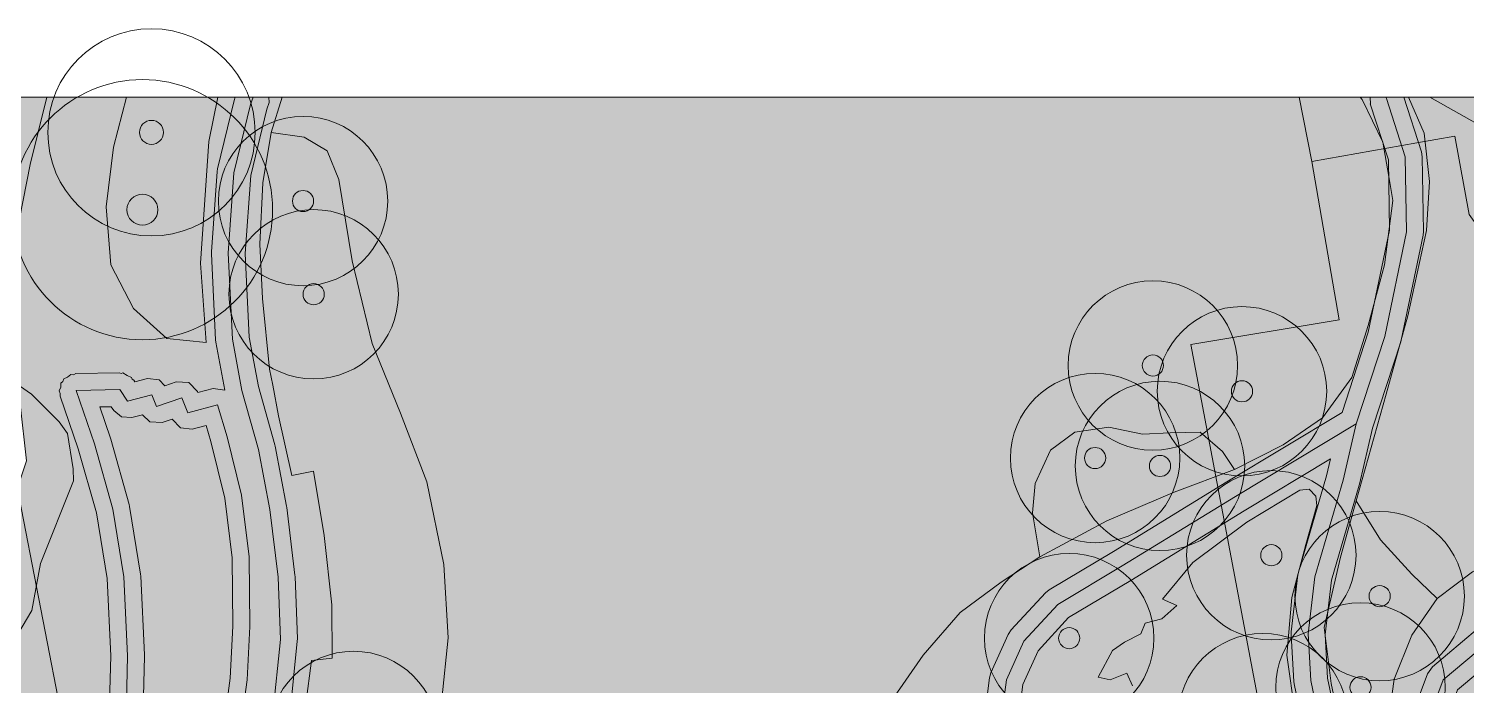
# Model space of a CAD drawing. Header units: metres. Extents: x -8 to 1190, y -11 to 1223.
# Drawn here: x 403.8 to 488.7, y 1183.9 to 1222.6 of the extents above; entities that cross this region are included whole.
import ezdxf

# ---------------------------------------------------------------- set-up
doc = ezdxf.new("R2010")
doc.units = ezdxf.units.M
doc.header["$MEASUREMENT"] = 0
for name, color, linetype, lineweight, true_color in [('TPX_CADASTRES', 7, 'CONTINUOUS', 0, 0x646464), ('TPX_CONTOUR_LINES_5M', 7, 'CONTINUOUS', 0, 0x969696), ('TPX_FRAME_PROJECT', 7, 'CONTINUOUS', 0, 0x000000), ('TPX_ROADS_AXES', 7, 'CONTINUOUS', 0, 0x323232), ('TPX_ROADS_CONTOURS', 7, 'CONTINUOUS', 0, 0x646464), ('TPX_VEGETATION_GREEN_SPACES', 7, 'CONTINUOUS', 0, 0x58ba48), ('TPX_VEGETATION_GREEN_SPACES_HATCH', 7, 'CONTINUOUS', 0, 0x58ba48), ('TPX_VEGETATION_TREES_INDIVIDUAL', 7, 'CONTINUOUS', 0, 0x136734)]:
    doc.layers.add(name, color=color, linetype=linetype, lineweight=lineweight, true_color=true_color)

# ---------------------------------------------------------------- blocks, each defined once
blk = doc.blocks.new('TREETR006_CR050')
at = {"layer": 'TPX_VEGETATION_TREES_INDIVIDUAL'}
for radius in [5, 0.625]:
    blk.add_circle((0, 0, 0.0361), radius, dxfattribs=at)
blk = doc.blocks.new('TREETR007_CR061')
at = {"layer": 'TPX_VEGETATION_TREES_INDIVIDUAL'}
for radius in [6.12, 0.7083333333333334]:
    blk.add_circle((0, 0, 0.0361), radius, dxfattribs=at)
blk = doc.blocks.new('TREETR009_CR077')
at = {"layer": 'TPX_VEGETATION_TREES_INDIVIDUAL'}
for radius in [7.68, 0.9141666666666667]:
    blk.add_circle((0, 0, 0.0361), radius, dxfattribs=at)

msp = doc.modelspace()

# ---------------------------------------------------------------- hatches: boundary and pattern name
at = {"layer": 'TPX_VEGETATION_GREEN_SPACES_HATCH'}
for points in [[(3.03611159324646e-07, 946.946126522962), (3.03611159324646e-07, 748.3754840516485), (1.308271711692214, 752.5384345673956), (3.6814330276101828, 758.9780536317267), (6.1762431319803, 765.8145805024542), (7.039648359641433, 769.0905261659063), (7.680750196799636, 771.5200744294561), (8.364412611350417, 774.0977435731329), (8.581573789939284, 774.9659438752569), (10.020656889304519, 782.1174102448858), (11.477005308493972, 793.139319958631), (12.099453276023269, 803.3892684602179), (13.008995359763503, 814.4663711213507), (13.871000593528152, 823.9558005952276), (14.218813246116042, 828.8707690858282), (14.354477232322097, 830.7784038209356), (14.479997938498855, 832.1082969331183), (15.049688642844558, 839.7337070130743), (17.027759855613112, 857.8173843049444), (17.138099974021316, 858.8099914216436), (18.40908462367952, 871.0194602631964), (22.596084898337722, 871.1896434449591), (28.002735441550612, 870.0939384126104), (29.630443876609206, 870.4201770448126), (66.83663398586214, 873.8647819184698), (69.32927162013948, 877.1681666993536), (70.64118224941194, 878.6512103700079), (71.4501460250467, 879.3827815675177), (72.22707397304475, 879.5199371003546), (72.98951560817659, 878.9517474793829), (77.419912641868, 900.8011470460333), (81.55507308803499, 922.8801284455694), (82.25869399867952, 923.2186370515265), (85.47103339992464, 922.6297240876593), (85.77092201076448, 924.2423816346563), (86.10565788112581, 926.0358634614386), (86.54281074367464, 928.417338910047), (86.97091895900667, 930.7276397370733), (89.11659080348909, 942.2573390626349), (89.727285688743, 944.0123229646124), (90.68892318569124, 945.4473071717657), (92.0341304000467, 946.5699821137823), (93.50315505824983, 947.2040343903936), (95.23464805446565, 947.3821540498175), (115.69764739833772, 948.8469958924688), (117.33349449001253, 949.1751742982306), (118.75738937221467, 949.6720119141974), (119.85614044032991, 950.5984969758429), (120.69242317043245, 951.9809127473272), (125.22144729457796, 961.6906371735968), (130.8490946944803, 974.006860318128), (132.56973487697542, 977.7726455354132), (134.38532478176057, 981.7564387940802), (142.7040751632303, 999.9659648560919), (145.24183685146272, 1005.523913922254), (185.841694181785, 1013.0489593171515), (217.8344519790262, 1018.9588924073614), (223.7082255538553, 1020.2634025239386), (221.84074050746858, 1029.1323085450567), (218.87673026882112, 1043.1625056886114), (217.57634193263948, 1049.3343806886114), (217.0092452224344, 1052.031409802381), (215.68315154872835, 1058.312295498792), (215.05436164699495, 1061.27094799513), (214.07864982448518, 1065.9198928498663), (212.22100097499788, 1074.7105651521124), (211.55923873744905, 1077.845555844251), (241.4316542800516, 1084.130202832166), (243.05932075344026, 1076.4245029115118), (246.1886943038553, 1061.547252240125), (248.11533767543733, 1052.4276328706183), (248.92531425319612, 1048.5911327027716), (250.85496932826936, 1039.4952369355597), (253.61977035366, 1026.2005477570929), (259.72738868556917, 1027.3531013154425), (266.94931823574007, 1028.7454105042852), (258.295738523826, 1072.9635215424933), (255.77495033107698, 1085.8439555787481), (296.73513633571565, 1093.811366620008), (313.8800643142313, 1097.1525016450323), (316.40696937404573, 1097.6448283814825), (334.65502387844026, 1101.200120510999), (378.1755564864725, 1109.737241330091), (389.81596977077425, 1112.0335975312628), (387.91096908412874, 1124.1271777772345), (401.4945147689432, 1126.8357730531134), (484.14609557949007, 1142.3350139283575), (485.4831641372293, 1142.6158290528692), (487.77611762844026, 1143.0415321015753), (498.80092079006135, 1145.1008163117804), (500.97712547145784, 1145.5104957246222), (530.3755877669901, 1150.9940963410772), (533.2419970687479, 1151.5435557984747), (574.7533744033426, 1159.4008479737677), (574.1025279220194, 1163.4014621400274), (563.3579524215311, 1215.9295058869757), (563.0002024825662, 1218.5920520448126), (401.9391596969217, 1218.5920520448126), (401.4690268691629, 1216.746964993421), (400.38898498378694, 1208.805450024549), (401.16110832057893, 1205.604428830091), (402.5305312331766, 1203.1196284913458), (403.29600364528596, 1200.4578757905401), (403.67320663295686, 1197.1061816834845), (402.51770622096956, 1193.6461845063604), (399.9701884444803, 1187.7290740632452), (396.84708053432405, 1182.7924190186895), (394.10479385219514, 1179.2343822144903), (389.83946067653596, 1175.052499356214), (384.0664141830057, 1168.9040504121222), (379.7110922988504, 1165.103705944959), (377.59340125881135, 1162.912736477796), (376.45826942287385, 1159.9868808411993), (375.7106097396463, 1155.7830482148565), (375.77819854579866, 1138.4116321229376), (375.8120330031961, 1129.8352523469366), (373.85628730617464, 1128.0161872529425), (371.06637031398714, 1126.6678176545538), (366.5816024001688, 1125.4605975770392), (336.55403549037874, 1120.3816199922003), (326.6809275802225, 1119.7909122132696), (315.1451781447977, 1121.4317660951056), (307.0503695663065, 1123.1936412476934), (299.4557326491922, 1126.3392596864142), (289.1636107619852, 1132.6001048707403), (282.5225165542215, 1138.456142010633), (277.4743331130594, 1144.6763053559698), (272.953941648826, 1149.571033062879), (270.13960677944124, 1151.3929153108038), (267.64722282253206, 1152.324119152967), (261.0860560592264, 1177.7381415986456), (229.19895202480257, 1170.5064597749151), (226.54608566127717, 1164.4150005006231), (162.1963847335428, 1148.412513318006), (158.40653068386018, 1147.2887225770392), (154.15730125270784, 1145.8494849824347), (149.69751579128206, 1143.842782559339), (145.34391052089632, 1141.2397361421026), (141.53920204006135, 1138.5359798097052), (144.45565254054964, 1134.7474094056524), (146.9847319778055, 1131.3968234681524), (133.61549026332796, 1121.0984874390997), (131.08641464076936, 1124.449077191297), (127.13132888637483, 1129.2470183991827), (123.83600837551057, 1130.3341479920782), (91.74548942409456, 1110.0175853394903), (87.44716293178499, 1107.2895274781622), (81.28377181850374, 1097.3555484437384), (59.81827384792268, 1062.7556052827276), (60.31488830409944, 1059.0063224458136), (64.63383132778108, 1055.951160016004), (65.70049888454378, 1053.3258968018927), (68.24066383205354, 1052.7396007203497), (77.36701423488557, 1046.6754127168097), (77.54089767299592, 1047.7635570191778), (83.87786514125764, 1043.5617252015509), (77.84728271327913, 1039.9649558686651), (76.20759612880647, 1040.602469983045), (73.51566345058382, 1029.1626048707403), (75.26616889797151, 1028.712318005506), (74.50038177333772, 1025.643479885999), (72.79233581386507, 1026.0232291840948), (71.15008956752717, 1019.0769782685675), (69.92669326625764, 1013.9325347566046), (69.08171684108675, 1010.396249356214), (68.14945060573518, 1005.5505920075811), (76.96319801174104, 1000.0455737733282), (84.5424769576639, 995.2851291322149), (84.05887252651155, 992.6625571870245), (81.2582572158426, 985.8459258698858), (77.9225695785135, 979.3634162568487), (76.05204231105745, 976.3793121003546), (32.685327833518386, 993.1498256349005), (31.516800230368972, 985.1070438050665), (31.22600013576448, 982.7255607270636), (28.612682646140456, 961.3851791047491), (31.65540916286409, 960.6757102631964), (32.34978133998811, 960.5057235383429), (33.025272672995925, 960.3427920960821), (57.92081100307405, 954.7285991334356), (58.66110450588167, 954.5464282655157), (59.40955383144319, 954.366178097669), (63.72216064296663, 953.3462596558966), (60.586572950705886, 933.9654880189337), (3.03611159324646e-07, 946.946126522962)], [(376.4582690708339, 1159.986881218385), (375.7106103412807, 1155.7830476383679), (375.77819914743304, 1138.4116325001232), (375.8120326511562, 1129.8352527241223), (387.9109696857631, 1124.1271772007458), (401.4945153705776, 1126.835773430299), (484.14609618112445, 1142.3350143055432), (485.4831637851894, 1142.6158294300549), (487.776116322726, 1143.0415315250866), (498.80092139169574, 1145.1008157352917), (500.9771251194179, 1145.5104951481335), (530.3755874149501, 1150.9940967182629), (533.241996716708, 1151.543555221986), (574.7533740513027, 1159.4008483509533), (574.1025285236537, 1163.401462517213), (563.3579530231655, 1215.929505310487), (563.0002030842006, 1218.592051468324), (401.9391593448818, 1218.592051468324), (401.469026517123, 1216.7469653706066), (400.3889855854213, 1208.8054504017346), (401.1611089222133, 1205.6044282536022), (402.53053088113666, 1203.1196288685314), (403.29600424692035, 1200.4578752140515), (403.67320628091693, 1197.10618206067), (402.5177058689296, 1193.6461839298718), (399.9701890461147, 1187.7290734867565), (396.8470801822841, 1182.7924193958752), (394.1047935001552, 1179.2343816380017), (389.83946032449603, 1175.0524997333996), (384.06641383096576, 1168.9040507893078), (379.7110929004848, 1165.1037063221447), (377.5934009067714, 1162.9127368549816), (376.4582690708339, 1159.986881218385)], [(408.8159694187343, 1215.6373461601324), (408.38321394845843, 1212.1061438438483), (408.66211123391986, 1208.6967438575812), (410.00316901132464, 1206.1131981727667), (411.9643077366054, 1204.331798445899), (414.2921714298427, 1204.0982998725958), (413.9511250965297, 1208.7933558342047), (414.4467105381191, 1215.9641445991583), (414.97695250436664, 1218.5920513984747), (409.58315367624164, 1218.5920513984747), (408.8159694187343, 1215.6373461601324)], [(418.77751822397113, 1218.5920517174527), (418.12598414346576, 1216.4981386391446), (420.0658397190273, 1216.2306720940396), (421.42949576303363, 1215.413058492355), (422.10995764657855, 1213.7323839394376), (422.9102000705898, 1208.9154779640958), (424.0782384388149, 1204.0357172219083), (425.76290602609515, 1199.9222004143521), (427.310259770602, 1195.879863950424), (428.31004710122943, 1190.9834377495572), (428.5636901371181, 1186.6590120522305), (428.19484896585345, 1183.0393144814298), (427.25751204416156, 1179.8954279152676), (424.9626283161342, 1177.8352625099942), (422.58352560922503, 1176.6067688195035), (422.8563861362636, 1175.2672407357022), (423.14679999276996, 1173.816779348068), (426.3549336902797, 1174.5963852135465), (429.8653563968837, 1174.6417782036588), (434.0214004032314, 1173.8843357292935), (437.4525842182338, 1172.1849634377286), (440.5956611149013, 1171.2691795555875), (443.40071768686175, 1171.896194669418), (445.70650858804584, 1173.3260414330289), (447.7078790180385, 1175.5356294838712), (449.08207220956683, 1177.4477121559903), (450.3571643345058, 1178.392831060104), (451.96894259378314, 1178.749936315231), (453.0293416492641, 1178.3786308495328), (453.3790387623012, 1180.290749761276), (454.7354945652187, 1182.9351112572476), (456.6022891514003, 1185.6422960488126), (458.7999143116176, 1188.1513311592862), (461.2024087421596, 1189.9377004830167), (463.5009212009609, 1191.4348814217374), (463.0573062412441, 1194.045961591415), (463.2176513187587, 1195.7753383843228), (464.1236028186977, 1197.7380945412442), (465.5601148121059, 1198.8018381325528), (467.5748786441982, 1199.0928871361539), (469.5481624118984, 1198.6837208000943), (471.1808604709804, 1198.7695915428922), (472.94830222055316, 1198.795183393173), (474.27278895303607, 1197.6691505638883), (474.98826975747943, 1196.6066190926358), (477.85802073404193, 1198.0544120995328), (480.1741685383022, 1199.6593229500577), (481.90647692605853, 1202.0241043297574), (482.86737055704, 1205.1045152870938), (483.82931895181537, 1208.6914941994473), (484.33597464486957, 1212.493295880966), (484.0966090671718, 1213.9097673622891), (483.74031062051654, 1215.931558820419), (482.51766009256244, 1218.4509660927579), (482.40802950784564, 1218.5920517174527), (418.77751822397113, 1218.5920517174527)], [(483.93490786477923, 1201.0525860884227), (482.1740140430629, 1194.757101545576), (483.59718127176166, 1192.446084509138), (485.4440774433315, 1190.419117460493), (486.94355959817767, 1188.9891419508494), (489.0343694202602, 1190.5639252760448), (491.94959731027484, 1191.9649119474925), (495.17571921274066, 1192.6682391264476), (496.8558377735317, 1193.2831244566478), (498.621481847018, 1195.2875399687327), (500.8504724018276, 1197.919060240034), (502.3398837558925, 1200.3646464445628), (502.9179210178554, 1202.330624113325), (495.00566954538226, 1213.283604154829), (491.02166552469134, 1216.0493216612376), (486.509047459811, 1218.5920510389842), (485.25046152994037, 1218.5920510389842), (486.1783551685512, 1216.4720349409617), (486.5021323673427, 1213.6025471785106), (486.31344218179584, 1210.7157616713084), (485.2054242603481, 1205.6674380400218), (483.93490786477923, 1201.0525860884227)], [(417.6273641102016, 1213.538268534001), (417.45080084726214, 1209.9063820517622), (417.6130408756435, 1206.6996149695478), (418.0285500995815, 1202.5284351981245), (418.2088622562587, 1201.5813402808271), (418.55149168893695, 1199.763456789311), (419.34667010232806, 1196.2456698096357), (420.61848540231586, 1196.5110869086348), (421.2392978183925, 1192.7105269110762), (421.69904036447406, 1188.607315508183), (421.72653574869037, 1185.4608273184858), (420.4942559711635, 1185.3198055899702), (420.16875548288226, 1182.757485834416), (419.5512570850551, 1178.768454042729), (419.51243586465716, 1177.2173342383467), (420.86714167520404, 1176.5472016013227), (422.58352560922503, 1176.6067690527998), (424.9626283161342, 1177.8352627432905), (427.25751204416156, 1179.895428148564), (428.19484896585345, 1183.039314714726), (428.5636901371181, 1186.6590122855268), (428.31004710122943, 1190.9834379828535), (427.310259770602, 1195.8798641837202), (425.76290602609515, 1199.922199693974), (424.0782384388149, 1204.0357174552046), (422.9102000705898, 1208.915478197392), (422.10995764657855, 1213.7323841727339), (421.42949576303363, 1215.4130587256514), (420.0658397190273, 1216.230672327336), (418.12598414346576, 1216.498138872441), (417.6273641102016, 1213.538268534001)], [(463.2176513187587, 1195.7753376639448), (463.0573062412441, 1194.0459618247114), (463.5009212009609, 1191.4348816550337), (467.4417886249721, 1193.5610499060713), (471.41510481759906, 1195.2575993216597), (474.98826975747943, 1196.6066193259321), (474.27278895303607, 1197.6691507971846), (472.94830222055316, 1198.7951836264692), (471.1808604709804, 1198.7695917761885), (469.5481624118984, 1198.6837210333906), (467.5748786441982, 1199.0928873694502), (465.5601148121059, 1198.801838365849), (464.1236028186977, 1197.7380947745405), (463.2176513187587, 1195.7753376639448)], [(467.77225394174457, 1185.917644945439), (466.93340296670794, 1184.32743689185), (467.64710135385394, 1184.1850609458052), (468.6249637119472, 1184.565274683293), (468.97060580179095, 1183.8297791159712), (469.9289702884853, 1183.7451061881147), (471.04228873178363, 1183.696978060063), (471.69385523721576, 1182.7229370749556), (471.60122771188617, 1181.8380503333174), (471.9969586841762, 1180.780658212956), (471.36402602121234, 1180.033011881169), (470.2337798587978, 1179.6053518927656), (469.89613051339984, 1178.8467945731245), (468.96586222574115, 1179.4329037345015), (468.40872664377093, 1178.2543520606123), (469.49607748910785, 1177.659260240849), (470.9207219593227, 1178.0067572272383), (471.91100687906146, 1177.2391791022383), (472.6751517765224, 1176.5908760703169), (472.4694270603359, 1174.0683064139448), (470.93308920785785, 1173.4643225348555), (470.1343974582851, 1171.4117893851362), (472.57346911355853, 1168.0055260336958), (475.348421048373, 1165.2193159735762), (477.0308465473354, 1166.2259840643965), (477.86404986307025, 1165.467389551457), (478.2566823475063, 1164.1676144278608), (477.48031802102923, 1163.225038973149), (484.2674836628139, 1157.3345369971357), (485.69622607156634, 1156.095005480107), (486.43251414224505, 1157.7185635245405), (487.070664357394, 1159.721729723271), (487.5283231250942, 1162.2346748984419), (487.4872521869838, 1164.7450699484907), (486.96456141397357, 1167.107357469853), (485.8552884571254, 1169.8030991232954), (484.289489697665, 1171.769783464726), (482.5642117969692, 1174.1936649954878), (481.2289838306606, 1176.387335268315), (479.50600619241595, 1179.203006235417), (478.5736722461879, 1182.1706223166548), (478.0733098499477, 1185.6428675330244), (478.36607260629535, 1189.037499872502), (479.20038218423724, 1192.180114237126), (479.839499425143, 1194.4711880362593), (479.77877039834857, 1195.0207199729048), (479.38579268381, 1195.445863214787), (478.8321046344936, 1195.3843235648237), (475.70466132089496, 1193.4960179007612), (472.5246552936733, 1191.100506273564), (470.7271832935512, 1188.9389977133833), (471.57341093942523, 1188.5632118857466), (470.6906728260219, 1187.7796644843183), (469.7197246067226, 1187.5161537802778), (469.45166201516986, 1186.9005865729414), (468.4831981174648, 1186.4075169241987), (467.77225394174457, 1185.917644945439)], [(481.23705573007464, 1191.429176775273), (480.2731561176479, 1187.2663788474165), (480.6890372745693, 1183.969830957707), (481.31234927102923, 1180.99837729102), (482.8087434284389, 1178.2673563635908), (484.0431775562465, 1176.2455372489057), (484.35955805704, 1176.4007038748823), (484.1004266254604, 1177.7549776709639), (484.00136752054095, 1181.24131819373), (484.39997858926654, 1184.2236399329267), (485.4495295993984, 1186.8186430609785), (486.94355959817767, 1188.98914190894), (485.4440774433315, 1190.4191174185835), (483.59718127176166, 1192.4460844672285), (482.1740140430629, 1194.7571015036665), (481.23705573007464, 1191.429176775273)]]:
    msp.add_hatch(color=256, dxfattribs=at).paths.add_polyline_path(points)

# ---------------------------------------------------------------- linework, layer by layer
at = {"layer": 'TPX_CADASTRES', "elevation": 0.024099999999999996}
for points in [[(402.40583224222064, 1206.9951414079405), (401.70387644693255, 1202.7529787034728), (405.9168691150844, 1181.1409934968688), (415.9147281162441, 1129.8542837114073), (484.0787848941982, 1142.3217138261534), (472.4033698551357, 1203.9791854829527), (481.1676654331386, 1205.432796856854), (479.5394954197109, 1214.7858985872008), (478.8031167499721, 1218.592051884625), (404.88724894449115, 1218.592051884625), (403.8938273899257, 1214.6192430467345)], [(544.526098202914, 1218.5920512457378), (478.8031167499721, 1218.5920512457378), (479.5394954197109, 1214.7858989019878), (485.74692721292377, 1215.8866345663555), (487.9845714084804, 1216.2834222097881), (488.8441619388759, 1211.6560160894878), (531.8883990757167, 1151.0663201590069), (540.0217332355678, 1152.5539109488018), (540.0528001300991, 1152.5595109243877), (570.5060224048793, 1158.1294762869366), (566.7935609333217, 1176.966744162608), (564.0175694935024, 1191.0520570059307)]]:
    msp.add_lwpolyline(points, close=True, dxfattribs=at)
msp.add_lwpolyline([(402.6486043445766, 1127.4278874075972), (415.9147281162441, 1129.8542837775312), (405.9168691150844, 1181.1409935629927), (401.70387644693255, 1202.7529787695967)], dxfattribs=at)
at = {"layer": 'TPX_CONTOUR_LINES_5M', "elevation": 0.04810000000000001}
msp.add_lwpolyline([(402.2963868721854, 1202.209377980791), (403.98191536893137, 1201.041789018549), (405.6108664427884, 1199.420837817248), (406.0947763477452, 1198.7237027767114), (406.4316775971092, 1196.6322976537049), (406.44562731310725, 1195.9351626131684), (404.49412883026525, 1191.0552173270844), (403.99228861229494, 1188.2666771635413), (402.3439084487036, 1185.4781369999982)], dxfattribs=at)
at = {"layer": 'TPX_FRAME_PROJECT', "elevation": 0.0001}
msp.add_lwpolyline([(0, 0), (1184.5666121470276, 0), (1184.5666121470276, 1218.5920514413156), (0, 1218.5920514413156)], close=True, dxfattribs=at)
at = {"layer": 'TPX_ROADS_AXES', "elevation": 0.030099999999999995}
for points in [[(415.58745093271136, 1209.3748811897822), (415.9219779483974, 1214.1256965813227), (416.9004353992641, 1218.1538271126337), (417.04830641672015, 1218.5920519051142)], [(483.9111995212734, 1218.5920519069768), (483.94948191568255, 1218.5124792293645), (485.06532568857074, 1215.0588115886785), (485.1361255161464, 1210.633721752558), (483.84825606271625, 1204.4497951702215), (482.1697921268642, 1199.3014578060247), (475.03828520700336, 1195.007404728327), (468.3510684482753, 1190.9101986126043), (464.5573548786342, 1188.6346191600896), (462.5401248447597, 1186.455807133112), (461.51902098581195, 1184.178212566767), (461.2000026218593, 1181.6979679302312)], [(486.4174661152065, 1179.4291433966719), (486.437737416476, 1181.8619484580122), (487.3103522770107, 1184.1850771582685), (489.9761189930141, 1186.4247936881147), (493.45079417154193, 1188.3374609625898), (496.20734019204974, 1190.0462431586348), (499.01760382577777, 1191.9287953055464), (501.48221964761615, 1194.5468430197798), (503.28002543374896, 1197.5829891837202), (504.2013787738979, 1200.5390066779219), (505.06150717660785, 1207.185913530644), (505.4999637119472, 1212.2259230292402), (505.3898915760219, 1216.123928514775)], [(416.39710135385394, 1201.2691358742304), (415.82877249643207, 1204.2995838341303), (415.58745093271136, 1209.3748811897822)], [(409.1883487217128, 1201.3181576407515), (406.6101474277675, 1201.2624754584394)], [(406.6101474277675, 1201.2624754584394), (407.6865968219936, 1198.1217159903608), (408.7782067768276, 1194.2595791495405), (409.4289779178798, 1190.2589554465376), (409.6485709659755, 1185.6042999899946), (409.5830697529018, 1182.8156180060469)], [(416.2679414264858, 1181.0090212500654), (416.69884200021625, 1184.1830639517866), (416.8528975956142, 1187.326339212712), (416.82149977609515, 1191.438511339482), (416.3748807422817, 1195.0845303214155), (415.5217284671962, 1198.5196013129316), (414.955089520663, 1200.4112353003584), (413.2037858478725, 1199.9521889365278), (412.841039609164, 1200.833244768437), (411.36010928079486, 1200.3228897727095), (411.07067484781146, 1201.0025992072187), (409.6486052982509, 1200.6442122138105), (409.1883487217128, 1201.3181576407515)], [(416.39710135385394, 1201.2691359198652), (417.3661164753139, 1197.7808384574018), (418.0471181385219, 1194.2361244834028), (418.5326547138393, 1190.2425608313642), (418.66723723337054, 1186.5689825690351), (418.2264146320522, 1182.1958498633467), (417.4866704456508, 1178.396625009831), (417.26595206186175, 1174.9154276526533), (417.4591168873012, 1173.9138273871504), (417.82700915262103, 1171.952307192143), (418.91117377206683, 1168.7788452780806), (419.92415041849017, 1166.8198656714521)], [(482.1697921268642, 1199.3014578497969), (481.38991732522845, 1195.9645514166914), (479.72324461862445, 1190.2551426566206), (479.32791705057025, 1186.8938564932905)], [(479.32791705057025, 1186.8938564932905), (479.48520846292377, 1184.1462053931318), (480.1183595173061, 1181.0965227759443), (481.40740961954, 1178.2590641654097), (483.2115859501064, 1175.6466593421064), (485.7965764515102, 1172.2057690299116), (488.79988760873675, 1169.4734196341597), (494.3278321735561, 1170.2363114035688), (495.05270190164447, 1170.1195864356123), (495.52253718301654, 1169.770105806645), (495.72279639169574, 1169.3225245154463)]]:
    msp.add_lwpolyline(points, dxfattribs=at)
at = {"layer": 'TPX_ROADS_CONTOURS', "elevation": 0.027099999999999996}
for points in [[(419.22137219132856, 1182.095556090586), (419.6621947926469, 1186.4686878426), (419.6665664357133, 1186.6055925590917), (419.5319848698564, 1190.2791717750952), (419.52534538926557, 1190.3632524712011), (419.03980786027387, 1194.3568151695654), (419.0291591328569, 1194.4247911674902), (418.34815746964887, 1197.9695051414892), (418.32963139237836, 1198.0484932167456), (417.37207466783, 1201.4955423576757), (416.82436424912885, 1204.416046927683), (416.58912331284955, 1209.363471816294), (416.9135938328691, 1213.971469710581), (417.86188656510785, 1217.8754175407812), (417.9958186787553, 1218.2723310692236), (417.9742799443193, 1218.592051337473), (415.99536282243207, 1218.592051337473), (415.9286924046464, 1218.389869521372), (414.9502349537797, 1214.361738990061), (414.9244476002641, 1214.1959369881079), (414.58992058457807, 1209.4451215965673), (414.5885797184892, 1209.3273866875097), (414.8299012822099, 1204.2520893318579), (414.84590775193647, 1204.1152580482885), (415.3753705662675, 1201.2920540077612), (414.70153767289594, 1201.3785570366308), (413.79571873368695, 1201.141126464121), (413.7657333058305, 1201.2139576179907), (413.2526117009111, 1201.7446220619604), (412.5152259510942, 1201.7786787254736), (411.8458047551103, 1201.547984908335), (411.51522881211713, 1201.8983515007421), (410.8262983006425, 1201.9722793800756), (410.080872122664, 1201.784418891184), (410.01414925279096, 1201.882119963877), (409.92357784928754, 1201.9413192970678), (409.88002258958295, 1202.0403669578955), (409.61317593278363, 1202.144206832163), (409.37349564256147, 1202.3008678657934), (409.2675929707475, 1202.2786854011938), (409.1667571705766, 1202.3179243309423), (406.5885558766313, 1202.2622431023046), (406.4437757176347, 1202.1985767586157), (406.2859264058061, 1202.2084568245336), (406.1067090672441, 1202.0503538353369), (405.8879380864091, 1201.9541500313208), (405.8305822056718, 1201.8067577583715), (405.71197849931195, 1201.7021263344213), (405.6970487278886, 1201.463602851145), (405.61038071336225, 1201.24088365864), (405.6740461033769, 1201.0961054069921), (405.6641660374589, 1200.9382551414892), (406.7317405384965, 1197.823387931101), (407.80035835923627, 1194.0425995094702), (408.43277985276654, 1190.1547754509374), (408.6480174702592, 1185.5924633247778), (408.58334595384076, 1182.8390997154638)], [(481.07485348405316, 1181.4087913734838), (480.4793506306596, 1184.2771318657324), (480.3312745732255, 1186.8638017876074), (480.70662552537397, 1190.0552385551855), (482.3498521489091, 1195.6843298180029), (482.36367661179975, 1195.7369716865942), (483.1338086766191, 1199.0321930153295), (484.799004141707, 1204.1398313743994), (484.8272510212846, 1204.2459085686132), (486.1151204747148, 1210.4298351509497), (486.13599735917524, 1210.6497190697119), (486.06519753159955, 1215.0748089058325), (486.01689297379926, 1215.3662527306005), (484.974670950789, 1218.592051337473), (482.9858842534013, 1218.592051337473), (483.00901657762006, 1218.1772783501074), (482.9979148549028, 1218.2050379021093), (484.06784302415326, 1214.8934849007055), (484.13447624864057, 1210.7288263542578), (482.880468909163, 1204.707496474497), (481.33459431352094, 1199.9658497078344), (474.5224519413896, 1195.8640936119482), (467.83264881791547, 1191.7653377754614), (464.0429673832841, 1189.4921768410131), (463.82356220902875, 1189.31399328541), (461.80633217515424, 1187.1351812584326), (461.62763268174604, 1186.8649004204199), (460.6065288227983, 1184.5873058540747), (460.52719170274213, 1184.3057850105688), (460.2081733387895, 1181.8255403740332)], [(410.5920396489091, 1183.1857364876196), (410.6482959431596, 1185.5808180077001), (410.64746052445844, 1185.6514242393896), (410.4278665226884, 1190.3060796959326), (410.41600376786664, 1190.4195116264746), (409.7652335804887, 1194.4201362831518), (409.74050766648725, 1194.531567404978), (408.64889675797895, 1198.3937051994726), (408.6325774830766, 1198.4459369881079), (407.99978024186566, 1200.2922542793676), (408.668162886519, 1200.306690047495), (408.8228049916215, 1200.0802496178076), (409.2941127461381, 1199.709153960459), (409.8929820698686, 1199.6745317680761), (410.53368622483686, 1199.8360002739355), (410.954012457747, 1199.409060309641), (411.6859231633134, 1199.3774555427954), (412.27534348191693, 1199.5805805427954), (412.2790923756547, 1199.5714758140966), (412.7581010502763, 1199.0569990379736), (413.4573379200883, 1198.9848669273779), (414.27430969895795, 1199.199008773081), (414.5569520634599, 1198.2554548485205), (415.3896985691972, 1194.9025448067114), (415.82196480454877, 1191.3736894829199), (415.8527112645097, 1187.3470142586157), (415.7021461171098, 1184.2749717934057), (415.2800565403886, 1181.165829489939)], [(462.2115274113603, 1181.7235182030126), (462.49199063004926, 1183.9040153725073), (463.3854537648149, 1185.8969038231298), (465.19416290940717, 1187.850493262522), (468.86545616807416, 1190.0526407463476), (475.5574231785722, 1194.1527059776708), (480.65717465104535, 1197.22338945698), (480.4223533314653, 1196.2186401588842), (478.7633090657182, 1190.5353639824316), (478.7300897282548, 1190.3719490272924), (478.3347621602006, 1187.0106638176367), (478.3295512837358, 1186.8367050392553), (478.4868426960893, 1184.0890539390966), (478.50608689012006, 1183.9429281456396), (479.1392388981767, 1180.8932445747778)], [(489.3328481358476, 1187.1904314262792), (486.66708046616986, 1184.9507158501074), (486.3742137593217, 1184.536709616892), (485.50159985246137, 1182.2135809166357)], [(488.95658451737836, 1173.2615955574438), (487.8696675938554, 1176.6552112801), (487.4181228321977, 1179.503768752329), (487.4362254780717, 1181.6763075096533), (488.1543174427934, 1183.5880583031103), (490.5442844075151, 1185.5960520012304)]]:
    msp.add_lwpolyline(points, dxfattribs=at)
at = {"layer": 'TPX_VEGETATION_GREEN_SPACES', "elevation": 0.0031}
for points in [[(563.0002024825662, 1218.5920520448126), (401.9391596969217, 1218.5920520448126), (401.4690268691629, 1216.746964993421), (400.38898498378694, 1208.805450024549), (401.16110832057893, 1205.604428830091), (402.5305312331766, 1203.1196284913458), (403.29600364528596, 1200.4578757905401), (403.67320663295686, 1197.1061816834845), (402.51770622096956, 1193.6461845063604), (399.9701884444803, 1187.7290740632452), (396.84708053432405, 1182.7924190186895), (394.10479385219514, 1179.2343822144903), (389.83946067653596, 1175.052499356214), (384.0664141830057, 1168.9040504121222), (379.7110922988504, 1165.103705944959), (377.59340125881135, 1162.912736477796), (376.45826942287385, 1159.9868808411993), (375.7106097396463, 1155.7830482148565), (375.77819854579866, 1138.4116321229376), (375.8120330031961, 1129.8352523469366), (373.85628730617464, 1128.0161872529425), (371.06637031398714, 1126.6678176545538), (366.5816024001688, 1125.4605975770392), (336.55403549037874, 1120.3816199922003)], [(563.0002030842006, 1218.592051468324), (401.9391593448818, 1218.592051468324)], [(454.7354945652187, 1182.9351112572476), (456.6022891514003, 1185.6422960488126), (458.7999143116176, 1188.1513311592862), (461.2024087421596, 1189.9377004830167), (463.5009212009609, 1191.4348814217374), (463.0573062412441, 1194.045961591415), (463.2176513187587, 1195.7753383843228), (464.1236028186977, 1197.7380945412442), (465.5601148121059, 1198.8018381325528), (467.5748786441982, 1199.0928871361539), (469.5481624118984, 1198.6837208000943), (471.1808604709804, 1198.7695915428922), (472.94830222055316, 1198.795183393173), (474.27278895303607, 1197.6691505638883), (474.98826975747943, 1196.6066190926358), (477.85802073404193, 1198.0544120995328), (480.1741685383022, 1199.6593229500577), (481.90647692605853, 1202.0241043297574), (482.86737055704, 1205.1045152870938), (483.82931895181537, 1208.6914941994473), (484.33597464486957, 1212.493295880966), (484.0966090671718, 1213.9097673622891), (483.74031062051654, 1215.931558820419), (482.51766009256244, 1218.4509660927579), (482.40802950784564, 1218.5920517174527), (418.77751822397113, 1218.5920517174527), (418.12598414346576, 1216.4981386391446), (420.0658397190273, 1216.2306720940396), (421.42949576303363, 1215.413058492355), (422.10995764657855, 1213.7323839394376), (422.9102000705898, 1208.9154779640958), (424.0782384388149, 1204.0357172219083), (425.76290602609515, 1199.9222004143521), (427.310259770602, 1195.879863950424), (428.31004710122943, 1190.9834377495572), (428.5636901371181, 1186.6590120522305), (428.19484896585345, 1183.0393144814298)], [(428.19484896585345, 1183.039314714726), (428.5636901371181, 1186.6590122855268), (428.31004710122943, 1190.9834379828535), (427.310259770602, 1195.8798641837202), (425.76290602609515, 1199.922199693974), (424.0782384388149, 1204.0357174552046), (422.9102000705898, 1208.915478197392), (422.10995764657855, 1213.7323841727339), (421.42949576303363, 1215.4130587256514), (420.0658397190273, 1216.230672327336), (418.12598414346576, 1216.498138872441), (417.6273641102016, 1213.538268534001), (417.45080084726214, 1209.9063820517622), (417.6130408756435, 1206.6996149695478), (418.0285500995815, 1202.5284351981245), (418.2088622562587, 1201.5813402808271), (418.55149168893695, 1199.763456789311), (419.34667010232806, 1196.2456698096357), (420.61848540231586, 1196.5110869086348), (421.2392978183925, 1192.7105269110762), (421.69904036447406, 1188.607315508183), (421.72653574869037, 1185.4608273184858), (420.4942559711635, 1185.3198055899702), (420.16875548288226, 1182.757485834416)], [(478.5736722461879, 1182.1706223166548), (478.0733098499477, 1185.6428675330244), (478.36607260629535, 1189.037499872502), (479.20038218423724, 1192.180114237126), (479.839499425143, 1194.4711880362593), (479.77877039834857, 1195.0207199729048), (479.38579268381, 1195.445863214787), (478.8321046344936, 1195.3843235648237), (475.70466132089496, 1193.4960179007612), (472.5246552936733, 1191.100506273564), (470.7271832935512, 1188.9389977133833), (471.57341093942523, 1188.5632118857466), (470.6906728260219, 1187.7796644843183), (469.7197246067226, 1187.5161537802778), (469.45166201516986, 1186.9005865729414), (468.4831981174648, 1186.4075169241987), (467.77225394174457, 1185.917644945439), (466.93340296670794, 1184.32743689185), (467.64710135385394, 1184.1850609458052), (468.6249637119472, 1184.565274683293), (468.97060580179095, 1183.8297791159712)]]:
    msp.add_lwpolyline(points, dxfattribs=at)
for points in [[(408.8159694187343, 1215.6373461601324), (408.38321394845843, 1212.1061438438483), (408.66211123391986, 1208.6967438575812), (410.00316901132464, 1206.1131981727667), (411.9643077366054, 1204.331798445899), (414.2921714298427, 1204.0982998725958), (413.9511250965297, 1208.7933558342047), (414.4467105381191, 1215.9641445991583), (414.97695250436664, 1218.5920513984747), (409.58315367624164, 1218.5920513984747)], [(483.93490786477923, 1201.0525860884227), (482.1740140430629, 1194.757101545576), (483.59718127176166, 1192.446084509138), (485.4440774433315, 1190.419117460493), (486.94355959817767, 1188.9891419508494), (489.0343694202602, 1190.5639252760448), (491.94959731027484, 1191.9649119474925), (495.17571921274066, 1192.6682391264476), (496.8558377735317, 1193.2831244566478), (498.621481847018, 1195.2875399687327), (500.8504724018276, 1197.919060240034), (502.3398837558925, 1200.3646464445628), (502.9179210178554, 1202.330624113325), (495.00566954538226, 1213.283604154829), (491.02166552469134, 1216.0493216612376), (486.509047459811, 1218.5920510389842), (485.25046152994037, 1218.5920510389842), (486.1783551685512, 1216.4720349409617), (486.5021323673427, 1213.6025471785106), (486.31344218179584, 1210.7157616713084), (485.2054242603481, 1205.6674380400218)], [(463.2176513187587, 1195.7753376639448), (463.0573062412441, 1194.0459618247114), (463.5009212009609, 1191.4348816550337), (467.4417886249721, 1193.5610499060713), (471.41510481759906, 1195.2575993216597), (474.98826975747943, 1196.6066193259321), (474.27278895303607, 1197.6691507971846), (472.94830222055316, 1198.7951836264692), (471.1808604709804, 1198.7695917761885), (469.5481624118984, 1198.6837210333906), (467.5748786441982, 1199.0928873694502), (465.5601148121059, 1198.801838365849), (464.1236028186977, 1197.7380947745405)], [(481.23705573007464, 1191.429176775273), (480.2731561176479, 1187.2663788474165), (480.6890372745693, 1183.969830957707), (481.31234927102923, 1180.99837729102), (482.8087434284389, 1178.2673563635908), (484.0431775562465, 1176.2455372489057), (484.35955805704, 1176.4007038748823), (484.1004266254604, 1177.7549776709639), (484.00136752054095, 1181.24131819373), (484.39997858926654, 1184.2236399329267), (485.4495295993984, 1186.8186430609785), (486.94355959817767, 1188.98914190894), (485.4440774433315, 1190.4191174185835), (483.59718127176166, 1192.4460844672285), (482.1740140430629, 1194.7571015036665)]]:
    msp.add_lwpolyline(points, close=True, dxfattribs=at)

# ---------------------------------------------------------------- block references
at = {"layer": 'TPX_VEGETATION_TREES_INDIVIDUAL'}
for name, p in [('TREETR007_CR061', (411.05500083533116, 1216.5106032225303, 0.0361)), ('TREETR009_CR077', (410.52225723909214, 1211.9431861476041, 0.0361)), ('TREETR006_CR050', (420.0012389011681, 1212.4525830056518, 0.0361)), ('TREETR006_CR050', (420.6273821266368, 1206.9502149797045, 0.0361)), ('TREETR006_CR050', (470.1665187198669, 1202.7420088476501, 0.0361)), ('TREETR006_CR050', (475.4240051221568, 1201.2202137778513, 0.0361)), ('TREETR006_CR050', (466.7548252202105, 1197.2769670956768, 0.0361)), ('TREETR006_CR050', (470.58393382141367, 1196.8106711637229, 0.0361)), ('TREETR006_CR050', (477.15672145062126, 1191.5370309418067, 0.0361)), ('TREETR006_CR050', (483.5546707122121, 1189.1219792659394, 0.0361)), ('TREETR006_CR050', (465.2256839920301, 1186.6403896478005, 0.0361)), ('TREETR006_CR050', (482.4233317375183, 1183.7344474182464, 0.0361)), ('TREETR006_CR050', (476.65419944934547, 1181.913552095648, 0.0361)), ('TREETR006_CR050', (422.9822407218162, 1180.8664062800817, 0.0361))]:
    msp.add_blockref(name, p, dxfattribs=at)

doc.saveas('drawing.dxf')
